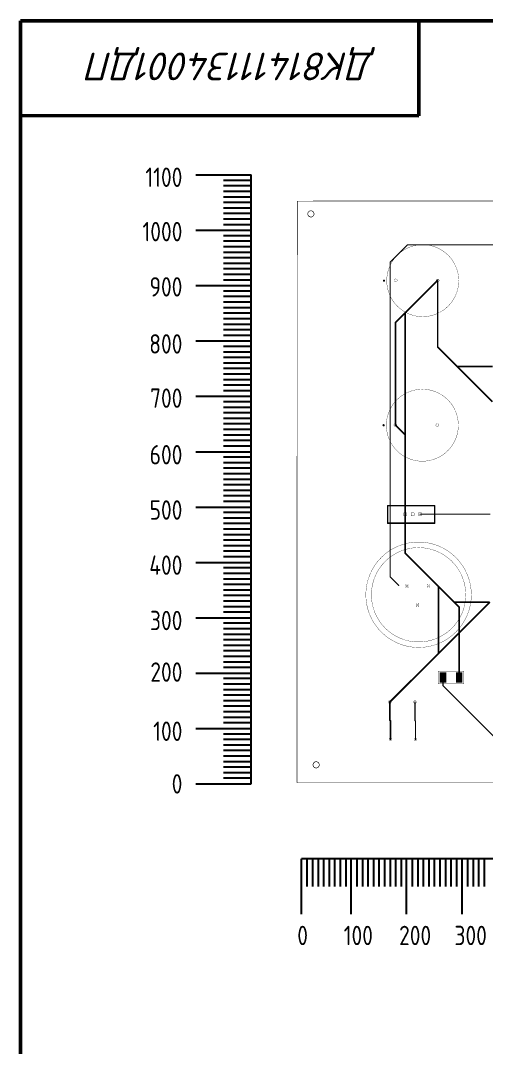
# Paper-space layout 'Лист1' of a CAD drawing. Header units: millimetres. Extents: x 20 to 579, y 6 to 381.
# Drawn here: x 19.9 to 104, y 195.6 to 381.1 of the extents above; entities that cross this region are included whole.
import ezdxf

# ---------------------------------------------------------------- set-up
doc = ezdxf.new("R2010")
doc.units = ezdxf.units.MM
for name, color, linetype in [('DrillDrawing', 1, 'Continuous'), ('Mechanical13', 56, 'Continuous'), ('Mechanical15', 56, 'Continuous'), ('Mechanical2', 216, 'Continuous'), ('TopLayer', 1, 'Continuous')]:
    doc.layers.add(name, color=color, linetype=linetype)
doc.layers.add('Розмірний', color=130, linetype='Continuous', lineweight=25)
doc.layers.add('СхемаЕлПринц', color=7, linetype='Continuous', lineweight=50, true_color=0x000000)
doc.styles.add('GOST-2.304_Type-B', font='GOST Common.ttf')
doc.styles.add('Гост', font='isocpeui.ttf')

psp = doc.layouts.new('Лист1')

# ---------------------------------------------------------------- hatches: boundary and pattern name
at = {"layer": 'TopLayer'}
for points in [[(95.584, 263.325), (96.744, 263.325), (96.744, 261.506), (95.584, 261.506)], [(98.521, 263.32), (99.681, 263.32), (99.681, 261.5), (98.521, 261.5)]]:
    psp.add_hatch(color=256, dxfattribs=at).paths.add_polyline_path(points)

# ---------------------------------------------------------------- linework, layer by layer
at = {"layer": 'DrillDrawing'}
for points, const_width in [([(71.753, 346.15, -1), (72.88, 346.15, -1)], 0.113), ([(87.884, 334.149, 1), (87.376, 334.149, 1)], 0.0508), ([(87.363, 334.149, 1), (87.388, 334.149, 1)], 0.0254), ([(87.871, 334.149, 1), (87.896, 334.149, 1)], 0.0254), ([(95.459, 334.124, 1), (94.951, 334.124, 1)], 0.0508), ([(94.938, 334.124, 1), (94.963, 334.124, 1)], 0.0254), ([(95.446, 334.124, 1), (95.471, 334.124, 1)], 0.0254), ([(87.819, 308.036, 1), (87.311, 308.036, 1)], 0.0508), ([(87.298, 308.036, 1), (87.323, 308.036, 1)], 0.0254), ([(87.806, 308.036, 1), (87.831, 308.036, 1)], 0.0254), ([(95.394, 308.011, 1), (94.886, 308.011, 1)], 0.0508), ([(94.873, 308.011, 1), (94.898, 308.011, 1)], 0.0254), ([(95.381, 308.011, 1), (95.406, 308.011, 1)], 0.0254), ([(89.093, 292.136, 1), (89.118, 292.136, 1)], 0.0254), ([(89.093, 292.136, 1), (89.118, 292.136, 1)], 0.0254), ([(89.093, 291.628, 1), (89.118, 291.628, 1)], 0.0254), ([(89.093, 291.628, 1), (89.118, 291.628, 1)], 0.0254), ([(89.601, 292.136, 1), (89.626, 292.136, 1)], 0.0254), ([(89.601, 292.136, 1), (89.626, 292.136, 1)], 0.0254), ([(89.601, 291.628, 1), (89.626, 291.628, 1)], 0.0254), ([(89.601, 291.628, 1), (89.626, 291.628, 1)], 0.0254), ([(90.418, 292.136, 1), (90.443, 292.136, 1)], 0.0254), ([(90.418, 292.136, 1), (90.443, 292.136, 1)], 0.0254), ([(90.418, 291.628, 1), (90.443, 291.628, 1)], 0.0254), ([(90.418, 291.628, 1), (90.443, 291.628, 1)], 0.0254), ([(90.926, 292.136, 1), (90.951, 292.136, 1)], 0.0254), ([(90.926, 292.136, 1), (90.951, 292.136, 1)], 0.0254), ([(90.926, 291.628, 1), (90.951, 291.628, 1)], 0.0254), ([(90.926, 291.628, 1), (90.951, 291.628, 1)], 0.0254), ([(91.743, 292.161, 1), (91.768, 292.161, 1)], 0.0254), ([(91.743, 292.161, 1), (91.768, 292.161, 1)], 0.0254), ([(91.743, 291.653, 1), (91.768, 291.653, 1)], 0.0254), ([(91.743, 291.653, 1), (91.768, 291.653, 1)], 0.0254), ([(92.251, 292.161, 1), (92.276, 292.161, 1)], 0.0254), ([(92.251, 292.161, 1), (92.276, 292.161, 1)], 0.0254), ([(92.251, 291.653, 1), (92.276, 291.653, 1)], 0.0254), ([(92.251, 291.653, 1), (92.276, 291.653, 1)], 0.0254), ([(89.392, 279.182, 1), (89.417, 279.182, 1)], 0.0254), ([(89.392, 279.182, 1), (89.417, 279.182, 1)], 0.0254), ([(89.392, 278.674, 1), (89.417, 278.674, 1)], 0.0254), ([(89.392, 278.674, 1), (89.417, 278.674, 1)], 0.0254), ([(89.519, 278.928, 1), (89.544, 278.928, 1)], 0.0254), ([(89.519, 278.928, 1), (89.544, 278.928, 1)], 0.0254), ([(89.646, 279.055, 1), (89.671, 279.055, 1)], 0.0254), ([(89.646, 279.055, 1), (89.671, 279.055, 1)], 0.0254), ([(89.646, 278.801, 1), (89.671, 278.801, 1)], 0.0254), ([(89.646, 278.801, 1), (89.671, 278.801, 1)], 0.0254), ([(89.773, 278.928, 1), (89.798, 278.928, 1)], 0.0254), ([(89.773, 278.928, 1), (89.798, 278.928, 1)], 0.0254), ([(89.9, 279.182, 1), (89.925, 279.182, 1)], 0.0254), ([(89.9, 279.182, 1), (89.925, 279.182, 1)], 0.0254), ([(89.9, 278.674, 1), (89.925, 278.674, 1)], 0.0254), ([(89.9, 278.674, 1), (89.925, 278.674, 1)], 0.0254), ([(93.267, 279.207, 1), (93.292, 279.207, 1)], 0.0254), ([(93.267, 279.207, 1), (93.292, 279.207, 1)], 0.0254), ([(93.267, 278.699, 1), (93.292, 278.699, 1)], 0.0254), ([(93.267, 278.699, 1), (93.292, 278.699, 1)], 0.0254), ([(93.394, 278.953, 1), (93.419, 278.953, 1)], 0.0254), ([(93.394, 278.953, 1), (93.419, 278.953, 1)], 0.0254), ([(93.521, 279.08, 1), (93.546, 279.08, 1)], 0.0254), ([(93.521, 279.08, 1), (93.546, 279.08, 1)], 0.0254), ([(93.521, 278.826, 1), (93.546, 278.826, 1)], 0.0254), ([(93.521, 278.826, 1), (93.546, 278.826, 1)], 0.0254), ([(93.648, 278.953, 1), (93.673, 278.953, 1)], 0.0254), ([(93.648, 278.953, 1), (93.673, 278.953, 1)], 0.0254), ([(93.775, 279.207, 1), (93.8, 279.207, 1)], 0.0254), ([(93.775, 279.207, 1), (93.8, 279.207, 1)], 0.0254), ([(93.775, 278.699, 1), (93.8, 278.699, 1)], 0.0254), ([(93.775, 278.699, 1), (93.8, 278.699, 1)], 0.0254), ([(91.292, 275.757, 1), (91.317, 275.757, 1)], 0.0254), ([(91.292, 275.757, 1), (91.317, 275.757, 1)], 0.0254), ([(91.292, 275.249, 1), (91.317, 275.249, 1)], 0.0254), ([(91.292, 275.249, 1), (91.317, 275.249, 1)], 0.0254), ([(91.419, 275.503, 1), (91.444, 275.503, 1)], 0.0254), ([(91.419, 275.503, 1), (91.444, 275.503, 1)], 0.0254), ([(91.546, 275.63, 1), (91.571, 275.63, 1)], 0.0254), ([(91.546, 275.63, 1), (91.571, 275.63, 1)], 0.0254), ([(91.546, 275.376, 1), (91.571, 275.376, 1)], 0.0254), ([(91.546, 275.376, 1), (91.571, 275.376, 1)], 0.0254), ([(91.673, 275.503, 1), (91.698, 275.503, 1)], 0.0254), ([(91.673, 275.503, 1), (91.698, 275.503, 1)], 0.0254), ([(91.8, 275.757, 1), (91.825, 275.757, 1)], 0.0254), ([(91.8, 275.757, 1), (91.825, 275.757, 1)], 0.0254), ([(91.8, 275.249, 1), (91.825, 275.249, 1)], 0.0254), ([(91.8, 275.249, 1), (91.825, 275.249, 1)], 0.0254), ([(86.814, 257.978, 1), (86.306, 257.978, 1)], 0.0508), ([(86.293, 257.978, 1), (86.318, 257.978, 1)], 0.0254), ([(86.801, 257.978, 1), (86.826, 257.978, 1)], 0.0254), ([(91.364, 258.003, 1), (90.856, 258.003, 1)], 0.0508), ([(90.843, 258.003, 1), (90.868, 258.003, 1)], 0.0254), ([(91.351, 258.003, 1), (91.376, 258.003, 1)], 0.0254), ([(86.964, 251.277, 1), (86.456, 251.277, 1)], 0.0508), ([(86.443, 251.277, 1), (86.468, 251.277, 1)], 0.0254), ([(86.951, 251.277, 1), (86.976, 251.277, 1)], 0.0254), ([(91.439, 251.202, 1), (90.931, 251.202, 1)], 0.0508), ([(90.918, 251.202, 1), (90.943, 251.202, 1)], 0.0254), ([(91.426, 251.202, 1), (91.451, 251.202, 1)], 0.0254), ([(72.696, 246.633, -1), (73.823, 246.633, -1)], 0.113)]:
    psp.add_lwpolyline(points, format="xyb", close=True, dxfattribs=dict(at, const_width=const_width))
at = {"layer": 'DrillDrawing', "const_width": 0.0508}
for points in [[(89.106, 292.136), (89.614, 292.136)], [(89.106, 291.628), (89.106, 292.136)], [(89.106, 291.628), (89.614, 291.628)], [(89.614, 291.628), (89.614, 292.136)], [(90.431, 292.136), (90.939, 292.136)], [(90.431, 291.628), (90.431, 292.136)], [(90.431, 291.628), (90.939, 291.628)], [(90.939, 291.628), (90.939, 292.136)], [(91.756, 292.161), (92.264, 292.161)], [(91.756, 291.653), (91.756, 292.161)], [(91.756, 291.653), (92.264, 291.653)], [(92.264, 291.653), (92.264, 292.161)], [(89.405, 279.182), (89.659, 279.055)], [(89.405, 279.182), (89.532, 278.928)], [(89.405, 278.674), (89.532, 278.928)], [(89.405, 278.674), (89.659, 278.801)], [(89.659, 279.055), (89.913, 279.182)], [(89.659, 278.801), (89.913, 278.674)], [(89.786, 278.928), (89.913, 279.182)], [(89.786, 278.928), (89.913, 278.674)], [(93.28, 279.207), (93.534, 279.08)], [(93.28, 279.207), (93.407, 278.953)], [(93.28, 278.699), (93.407, 278.953)], [(93.28, 278.699), (93.534, 278.826)], [(93.534, 279.08), (93.788, 279.207)], [(93.534, 278.826), (93.788, 278.699)], [(93.661, 278.953), (93.788, 279.207)], [(93.661, 278.953), (93.788, 278.699)], [(91.305, 275.757), (91.559, 275.63)], [(91.305, 275.757), (91.432, 275.503)], [(91.305, 275.249), (91.432, 275.503)], [(91.305, 275.249), (91.559, 275.376)], [(91.559, 275.63), (91.813, 275.757)], [(91.559, 275.376), (91.813, 275.249)], [(91.686, 275.503), (91.813, 275.757)], [(91.686, 275.503), (91.813, 275.249)]]:
    psp.add_lwpolyline(points, dxfattribs=at)
at = {"layer": 'Mechanical13'}
for points, const_width in [([(85.608, 334.089, 1), (85.408, 334.089, 1)], 0.2), ([(85.358, 334.089, 1), (85.458, 334.089, 1)], 0.1), ([(85.558, 334.089, 1), (85.658, 334.089, 1)], 0.1), ([(85.543, 307.977, 1), (85.343, 307.977, 1)], 0.2), ([(85.293, 307.977, 1), (85.393, 307.977, 1)], 0.1), ([(85.493, 307.977, 1), (85.593, 307.977, 1)], 0.1), ([(101.283, 277.355, 1), (82.233, 277.355, 1)], 0.05), ([(100.283, 277.355, 1), (83.233, 277.355, 1)], 0.05), ([(82.22, 277.355, 1), (82.245, 277.355, 1)], 0.025), ([(83.22, 277.355, 1), (83.245, 277.355, 1)], 0.025), ([(100.27, 277.355, 1), (100.295, 277.355, 1)], 0.025), ([(101.27, 277.355, 1), (101.295, 277.355, 1)], 0.025)]:
    psp.add_lwpolyline(points, format="xyb", close=True, dxfattribs=dict(at, const_width=const_width))
at = {"layer": 'Mechanical15', "color": 18, "true_color": 0x000000, "const_width": 0.1}
for points in [[(69.792, 243.394), (69.851, 348.46)], [(69.801, 348.46), (239.695, 348.536)], [(69.792, 243.394), (239.707, 243.394)]]:
    psp.add_lwpolyline(points, dxfattribs=at)
at = {"layer": 'Mechanical15'}
for points, const_width in [([(99.008, 334.089, 1), (86.008, 334.089, 1)], 0.05), ([(85.995, 334.089, 1), (86.02, 334.089, 1)], 0.025), ([(98.995, 334.089, 1), (99.02, 334.089, 1)], 0.025), ([(98.943, 307.977, 1), (85.943, 307.977, 1)], 0.05), ([(85.93, 307.977, 1), (85.955, 307.977, 1)], 0.025), ([(98.93, 307.977, 1), (98.955, 307.977, 1)], 0.025), ([(95.305, 263.569, 1), (95.33, 263.569, 1)], 0.025), ([(95.305, 263.569, 1), (95.33, 263.569, 1)], 0.025), ([(99.921, 263.569, 1), (99.946, 263.569, 1)], 0.025), ([(99.921, 263.569, 1), (99.946, 263.569, 1)], 0.025), ([(95.305, 261.252, 1), (95.33, 261.252, 1)], 0.025), ([(95.305, 261.252, 1), (95.33, 261.252, 1)], 0.025), ([(99.921, 261.252, 1), (99.946, 261.252, 1)], 0.025), ([(99.921, 261.252, 1), (99.946, 261.252, 1)], 0.025)]:
    psp.add_lwpolyline(points, format="xyb", close=True, dxfattribs=dict(at, const_width=const_width))
at = {"layer": 'Mechanical15', "const_width": 0.05}
for points in [[(95.318, 261.252), (95.318, 263.569)], [(95.318, 263.569), (99.934, 263.569)], [(99.934, 261.252), (99.934, 263.569)], [(95.318, 261.252), (99.934, 261.252)]]:
    psp.add_lwpolyline(points, dxfattribs=at)
at = {"layer": 'Mechanical2', "const_width": 0.254}
for points in [[(86.16, 290.283), (86.16, 293.433)], [(86.16, 293.433), (94.66, 293.433)], [(94.66, 290.283), (94.66, 293.433)], [(86.16, 290.283), (94.66, 290.283)]]:
    psp.add_lwpolyline(points, dxfattribs=at)
at = {"layer": 'Mechanical2', "const_width": 0.127}
for points in [[(86.096, 293.433, 1), (86.223, 293.433, 1)], [(86.096, 293.433, 1), (86.223, 293.433, 1)], [(94.596, 293.433, 1), (94.723, 293.433, 1)], [(94.596, 293.433, 1), (94.723, 293.433, 1)], [(86.096, 290.283, 1), (86.223, 290.283, 1)], [(86.096, 290.283, 1), (86.223, 290.283, 1)], [(94.596, 290.283, 1), (94.723, 290.283, 1)], [(94.596, 290.283, 1), (94.723, 290.283, 1)]]:
    psp.add_lwpolyline(points, format="xyb", close=True, dxfattribs=at)
at = {"layer": 'TopLayer'}
for points, const_width in [([(86.625, 337.424), (89.745, 340.544)], 0.2), ([(89.745, 340.544), (136.795, 340.544)], 0.2), ([(86.625, 280.609), (86.625, 337.424)], 0.2), ([(89.36, 328.279), (95.205, 334.124)], 0.3), ([(95.205, 322.095), (95.205, 334.124)], 0.3), ([(87.565, 326.483), (89.36, 328.279)], 0.3), ([(89.36, 306.241), (89.36, 328.279)], 0.3), ([(87.565, 308.036), (87.565, 326.483)], 0.3), ([(95.205, 322.095), (98.709, 318.592)], 0.3), ([(98.709, 318.592), (105.116, 318.592)], 0.3), ([(98.709, 318.592), (105.091, 312.21)], 0.3), ([(87.565, 308.036), (89.36, 306.241)], 0.3), ([(89.36, 291.882), (89.36, 306.241)], 0.3), ([(89.36, 284.849), (89.36, 291.882)], 0.3), ([(92.01, 291.907), (104.72, 291.907)], 0.2), ([(89.36, 284.849), (95.363, 278.847)], 0.3), ([(86.625, 280.609), (88.188, 279.047)], 0.2), ([(95.363, 278.847), (98.173, 276.037)], 0.3), ([(95.363, 266.78), (95.363, 278.847)], 0.3), ([(98.173, 276.037), (99.101, 275.108)], 0.3), ([(98.173, 276.037), (104.619, 276.037)], 0.3), ([(99.101, 270.519), (104.619, 276.037)], 0.3), ([(99.101, 270.519), (99.101, 275.108)], 0.3), ([(95.363, 266.78), (99.101, 270.519)], 0.3), ([(99.101, 262.41), (99.101, 270.519)], 0.3), ([(86.56, 257.978), (95.363, 266.78)], 0.3), ([(96.164, 260.919), (96.164, 262.415)], 0.2), ([(96.164, 260.919), (105.84, 251.243)], 0.2), ([(86.56, 254.694), (86.56, 257.978)], 0.3), ([(91.11, 254.619), (91.11, 258.003)], 0.2), ([(86.56, 254.694), (86.71, 254.544)], 0.3), ([(86.71, 251.277), (86.71, 254.544)], 0.3), ([(91.11, 254.619), (91.185, 254.544)], 0.2), ([(91.185, 251.202), (91.185, 254.544)], 0.2)]:
    psp.add_lwpolyline(points, dxfattribs=dict(at, const_width=const_width))
for points, const_width in [([(89.695, 340.544, 1), (89.795, 340.544, 1)], 0.1), ([(89.695, 340.544, 1), (89.795, 340.544, 1)], 0.1), ([(86.575, 337.424, 1), (86.675, 337.424, 1)], 0.1), ([(86.575, 337.424, 1), (86.675, 337.424, 1)], 0.1), ([(95.13, 334.124, 1), (95.28, 334.124, 1)], 0.15), ([(95.13, 334.124, 1), (95.28, 334.124, 1)], 0.15), ([(89.285, 328.279, 1), (89.435, 328.279, 1)], 0.15), ([(89.285, 328.279, 1), (89.435, 328.279, 1)], 0.15), ([(89.285, 328.279, 1), (89.435, 328.279, 1)], 0.15), ([(87.49, 326.483, 1), (87.64, 326.483, 1)], 0.15), ([(87.49, 326.483, 1), (87.64, 326.483, 1)], 0.15), ([(95.13, 322.095, 1), (95.28, 322.095, 1)], 0.15), ([(95.13, 322.095, 1), (95.28, 322.095, 1)], 0.15), ([(98.634, 318.592, 1), (98.784, 318.592, 1)], 0.15), ([(98.634, 318.592, 1), (98.784, 318.592, 1)], 0.15), ([(98.634, 318.592, 1), (98.784, 318.592, 1)], 0.15), ([(87.49, 308.036, 1), (87.64, 308.036, 1)], 0.15), ([(87.49, 308.036, 1), (87.64, 308.036, 1)], 0.15), ([(89.285, 306.241, 1), (89.435, 306.241, 1)], 0.15), ([(89.285, 306.241, 1), (89.435, 306.241, 1)], 0.15), ([(89.285, 306.241, 1), (89.435, 306.241, 1)], 0.15), ([(89.285, 291.882, 1), (89.435, 291.882, 1)], 0.15), ([(89.285, 291.882, 1), (89.435, 291.882, 1)], 0.15), ([(91.96, 291.907, 1), (92.06, 291.907, 1)], 0.1), ([(89.285, 284.849, 1), (89.435, 284.849, 1)], 0.15), ([(89.285, 284.849, 1), (89.435, 284.849, 1)], 0.15), ([(86.575, 280.609, 1), (86.675, 280.609, 1)], 0.1), ([(86.575, 280.609, 1), (86.675, 280.609, 1)], 0.1), ([(88.138, 279.047, 1), (88.238, 279.047, 1)], 0.1), ([(95.288, 278.847, 1), (95.438, 278.847, 1)], 0.15), ([(95.288, 278.847, 1), (95.438, 278.847, 1)], 0.15), ([(95.288, 278.847, 1), (95.438, 278.847, 1)], 0.15), ([(98.098, 276.037, 1), (98.248, 276.037, 1)], 0.15), ([(98.098, 276.037, 1), (98.248, 276.037, 1)], 0.15), ([(98.098, 276.037, 1), (98.248, 276.037, 1)], 0.15), ([(99.026, 275.108, 1), (99.176, 275.108, 1)], 0.15), ([(99.026, 275.108, 1), (99.176, 275.108, 1)], 0.15), ([(99.026, 270.519, 1), (99.176, 270.519, 1)], 0.15), ([(99.026, 270.519, 1), (99.176, 270.519, 1)], 0.15), ([(99.026, 270.519, 1), (99.176, 270.519, 1)], 0.15), ([(99.026, 270.519, 1), (99.176, 270.519, 1)], 0.15), ([(95.288, 266.78, 1), (95.438, 266.78, 1)], 0.15), ([(95.288, 266.78, 1), (95.438, 266.78, 1)], 0.15), ([(95.288, 266.78, 1), (95.438, 266.78, 1)], 0.15), ([(96.114, 262.415, 1), (96.214, 262.415, 1)], 0.1), ([(99.026, 262.41, 1), (99.176, 262.41, 1)], 0.15), ([(96.114, 260.919, 1), (96.214, 260.919, 1)], 0.1), ([(96.114, 260.919, 1), (96.214, 260.919, 1)], 0.1), ([(86.485, 257.978, 1), (86.635, 257.978, 1)], 0.15), ([(86.485, 257.978, 1), (86.635, 257.978, 1)], 0.15), ([(91.06, 258.003, 1), (91.16, 258.003, 1)], 0.1), ([(86.485, 254.694, 1), (86.635, 254.694, 1)], 0.15), ([(86.485, 254.694, 1), (86.635, 254.694, 1)], 0.15), ([(86.635, 254.544, 1), (86.785, 254.544, 1)], 0.15), ([(86.635, 254.544, 1), (86.785, 254.544, 1)], 0.15), ([(91.06, 254.619, 1), (91.16, 254.619, 1)], 0.1), ([(91.06, 254.619, 1), (91.16, 254.619, 1)], 0.1), ([(91.135, 254.544, 1), (91.235, 254.544, 1)], 0.1), ([(91.135, 254.544, 1), (91.235, 254.544, 1)], 0.1), ([(86.635, 251.277, 1), (86.785, 251.277, 1)], 0.15), ([(91.135, 251.202, 1), (91.235, 251.202, 1)], 0.1)]:
    psp.add_lwpolyline(points, format="xyb", close=True, dxfattribs=dict(at, const_width=const_width))
at = {"layer": 'Розмірний', "color": 18, "true_color": 0x000000}
for p, q in [((51.522, 353.203), (61.522, 353.203)), ((61.522, 243.203), (61.522, 353.203)), ((61.522, 352.203), (56.522, 352.203)), ((61.522, 351.203), (56.522, 351.203)), ((61.522, 350.203), (56.522, 350.203)), ((61.522, 349.203), (56.522, 349.203)), ((61.522, 348.203), (56.522, 348.203)), ((61.522, 347.203), (56.522, 347.203)), ((61.522, 346.203), (56.522, 346.203)), ((61.522, 345.203), (56.522, 345.203)), ((51.522, 343.203), (61.522, 343.203)), ((61.522, 344.203), (56.522, 344.203)), ((61.522, 342.203), (56.522, 342.203)), ((61.522, 341.203), (56.522, 341.203)), ((61.522, 340.203), (56.522, 340.203)), ((61.522, 339.203), (56.522, 339.203)), ((61.522, 338.203), (56.522, 338.203)), ((61.522, 337.203), (56.522, 337.203)), ((61.522, 336.203), (56.522, 336.203)), ((61.522, 335.203), (56.522, 335.203)), ((61.522, 334.203), (56.522, 334.203)), ((51.522, 333.203), (61.522, 333.203)), ((61.522, 332.203), (56.522, 332.203)), ((61.522, 331.203), (56.522, 331.203)), ((61.522, 330.203), (56.522, 330.203)), ((61.522, 329.203), (56.522, 329.203)), ((61.522, 328.203), (56.522, 328.203)), ((61.522, 327.203), (56.522, 327.203)), ((61.522, 326.203), (56.522, 326.203)), ((61.522, 325.203), (56.522, 325.203)), ((51.522, 323.203), (61.522, 323.203)), ((61.522, 324.203), (56.522, 324.203)), ((61.522, 322.203), (56.522, 322.203)), ((61.522, 321.203), (56.522, 321.203)), ((61.522, 320.203), (56.522, 320.203)), ((61.522, 319.203), (56.522, 319.203)), ((61.522, 318.203), (56.522, 318.203)), ((61.522, 317.203), (56.522, 317.203)), ((61.522, 316.203), (56.522, 316.203)), ((61.522, 315.203), (56.522, 315.203)), ((61.522, 314.203), (56.522, 314.203)), ((51.522, 313.203), (61.522, 313.203)), ((61.522, 312.203), (56.522, 312.203)), ((61.522, 311.203), (56.522, 311.203)), ((61.522, 310.203), (56.522, 310.203)), ((61.522, 309.203), (56.522, 309.203)), ((61.522, 308.203), (56.522, 308.203)), ((61.522, 307.203), (56.522, 307.203)), ((61.522, 306.203), (56.522, 306.203)), ((61.522, 305.203), (56.522, 305.203)), ((51.522, 303.203), (61.522, 303.203)), ((61.522, 304.203), (56.522, 304.203)), ((61.522, 302.203), (56.522, 302.203)), ((61.522, 301.203), (56.522, 301.203)), ((61.522, 300.203), (56.522, 300.203)), ((61.522, 299.203), (56.522, 299.203)), ((61.522, 298.203), (56.522, 298.203)), ((61.522, 297.203), (56.522, 297.203)), ((61.522, 296.203), (56.522, 296.203)), ((61.522, 295.203), (56.522, 295.203)), ((51.522, 293.203), (61.522, 293.203)), ((61.522, 294.203), (56.522, 294.203)), ((61.522, 292.203), (56.522, 292.203)), ((61.522, 291.203), (56.522, 291.203)), ((61.522, 290.203), (56.522, 290.203)), ((61.522, 289.203), (56.522, 289.203)), ((61.522, 288.203), (56.522, 288.203)), ((61.522, 287.203), (56.522, 287.203)), ((61.522, 286.203), (56.522, 286.203)), ((61.522, 285.203), (56.522, 285.203)), ((61.522, 284.203), (56.522, 284.203)), ((51.522, 283.203), (61.522, 283.203)), ((61.522, 282.203), (56.522, 282.203)), ((61.522, 281.203), (56.522, 281.203)), ((61.522, 280.203), (56.522, 280.203)), ((61.522, 279.203), (56.522, 279.203)), ((61.522, 278.203), (56.522, 278.203)), ((61.522, 277.203), (56.522, 277.203)), ((61.522, 276.203), (56.522, 276.203)), ((61.522, 275.203), (56.522, 275.203)), ((51.522, 273.203), (61.522, 273.203)), ((61.522, 274.203), (56.522, 274.203)), ((61.522, 272.203), (56.522, 272.203)), ((61.522, 271.203), (56.522, 271.203)), ((61.522, 270.203), (56.522, 270.203)), ((61.522, 269.203), (56.522, 269.203)), ((61.522, 268.203), (56.522, 268.203)), ((61.522, 267.203), (56.522, 267.203)), ((61.522, 266.203), (56.522, 266.203)), ((61.522, 265.203), (56.522, 265.203)), ((61.522, 264.203), (56.522, 264.203)), ((51.522, 263.203), (61.522, 263.203)), ((61.522, 262.203), (56.522, 262.203)), ((61.522, 261.203), (56.522, 261.203)), ((61.522, 260.203), (56.522, 260.203)), ((61.522, 259.203), (56.522, 259.203)), ((61.522, 258.203), (56.522, 258.203)), ((61.522, 257.203), (56.522, 257.203)), ((61.522, 256.203), (56.522, 256.203)), ((61.522, 255.203), (56.522, 255.203)), ((61.522, 254.203), (56.522, 254.203)), ((51.522, 253.203), (61.522, 253.203)), ((61.522, 252.203), (56.522, 252.203)), ((61.522, 251.203), (56.522, 251.203)), ((61.522, 250.203), (56.522, 250.203)), ((61.522, 249.203), (56.522, 249.203)), ((61.522, 248.203), (56.522, 248.203)), ((61.522, 247.203), (56.522, 247.203)), ((61.522, 246.203), (56.522, 246.203)), ((61.522, 245.203), (56.522, 245.203)), ((51.522, 243.203), (61.522, 243.203)), ((61.522, 244.203), (56.522, 244.203)), ((229.603, 229.667), (70.603, 229.667)), ((70.603, 219.667), (70.603, 229.667)), ((71.603, 229.667), (71.603, 224.667)), ((72.603, 229.667), (72.603, 224.667)), ((73.603, 229.667), (73.603, 224.667)), ((74.603, 229.667), (74.603, 224.667)), ((75.603, 229.667), (75.603, 224.667)), ((76.603, 229.667), (76.603, 224.667)), ((77.603, 229.667), (77.603, 224.667)), ((78.603, 229.667), (78.603, 224.667)), ((79.603, 219.667), (79.603, 229.667)), ((80.603, 229.667), (80.603, 224.667)), ((81.603, 229.667), (81.603, 224.667)), ((82.603, 229.667), (82.603, 224.667)), ((83.603, 229.667), (83.603, 224.667)), ((84.603, 229.667), (84.603, 224.667)), ((85.603, 229.667), (85.603, 224.667)), ((86.603, 229.667), (86.603, 224.667)), ((87.603, 229.667), (87.603, 224.667)), ((88.603, 229.667), (88.603, 224.667)), ((89.603, 219.667), (89.603, 229.667)), ((90.603, 229.667), (90.603, 224.667)), ((91.603, 229.667), (91.603, 224.667)), ((92.603, 229.667), (92.603, 224.667)), ((93.603, 229.667), (93.603, 224.667)), ((94.603, 229.667), (94.603, 224.667)), ((95.603, 229.667), (95.603, 224.667)), ((96.603, 229.667), (96.603, 224.667)), ((97.603, 229.667), (97.603, 224.667)), ((98.603, 229.667), (98.603, 224.667)), ((99.603, 219.667), (99.603, 229.667)), ((100.603, 229.667), (100.603, 224.667)), ((101.603, 229.667), (101.603, 224.667)), ((102.603, 229.667), (102.603, 224.667)), ((103.603, 229.667), (103.603, 224.667))]:
    psp.add_line(p, q, dxfattribs=at)
at = {"layer": 'СхемаЕлПринц'}
for p, q in [((19.887, 381.047), (19.887, 5.799)), ((579.152, 381.047), (19.887, 381.047)), ((91.783, 381.078), (91.783, 363.875)), ((91.783, 363.875), (19.887, 363.926))]:
    psp.add_line(p, q, dxfattribs=at)

# ---------------------------------------------------------------- texts
at = {"layer": 'Розмірний', "color": 18, "true_color": 0x000000, "char_height": 3.5, "style": 'GOST-2.304_Type-B'}
for s, insert, attachment_point in [('{\\fGOST type A|b0|i0|c204|p34;1100}', (49.111, 354.523), 3), ('{\\fGOST type A|b0|i0|c204|p34;1000}', (49.111, 344.703), 3), ('{\\fGOST type A|b0|i0|c204|p34;900}', (49.111, 334.722), 3), ('{\\fGOST type A|b0|i0|c204|p34;800}', (49.111, 324.42), 3), ('{\\fGOST type A|b0|i0|c204|p34;700}', (49.111, 314.621), 3), ('{\\fGOST type A|b0|i0|c204|p34;600}', (49.111, 304.399), 3), ('{\\fGOST type A|b0|i0|c204|p34;500}', (49.111, 294.418), 3), ('{\\fGOST type A|b0|i0|c204|p34;400}', (49.111, 284.456), 3), ('{\\fGOST type A|b0|i0|c204|p34;300}', (49.111, 274.456), 3), ('{\\fGOST type A|b0|i0|c204|p34;200}', (49.111, 265.141), 3), ('{\\fGOST type A|b0|i0|c204|p34;100}', (49.111, 254.456), 3), ('{\\fGOST type A|b0|i0|c0|p34;0}', (49.111, 244.947), 3), ('{\\fGOST type A|b0|i0|c0|p34;0}', (69.854, 217.564), 1), ('{\\fGOST type A|b0|i0|c204|p34;100}', (78.24, 217.564), 1), ('{\\fGOST type A|b0|i0|c204|p34;200}', (88.24, 217.564), 1), ('{\\fGOST type A|b0|i0|c204|p34;300}', (98.24, 217.564), 1)]:
    psp.add_mtext_dynamic_manual_height_columns(s, width=6.42231, gutter_width=12.5, heights=[0], dxfattribs=dict(at, insert=insert, attachment_point=attachment_point))
at = {"layer": 'СхемаЕлПринц', "color": 18, "true_color": 0x000000, "insert": (83.657, 370.298), "char_height": 5, "attachment_point": 1, "rotation": 180, "style": 'Гост'}
psp.add_mtext_dynamic_manual_height_columns('ДК81411134001ДП', width=67.08529, gutter_width=55.902, heights=[0], dxfattribs=at)

doc.saveas('drawing.dxf')
